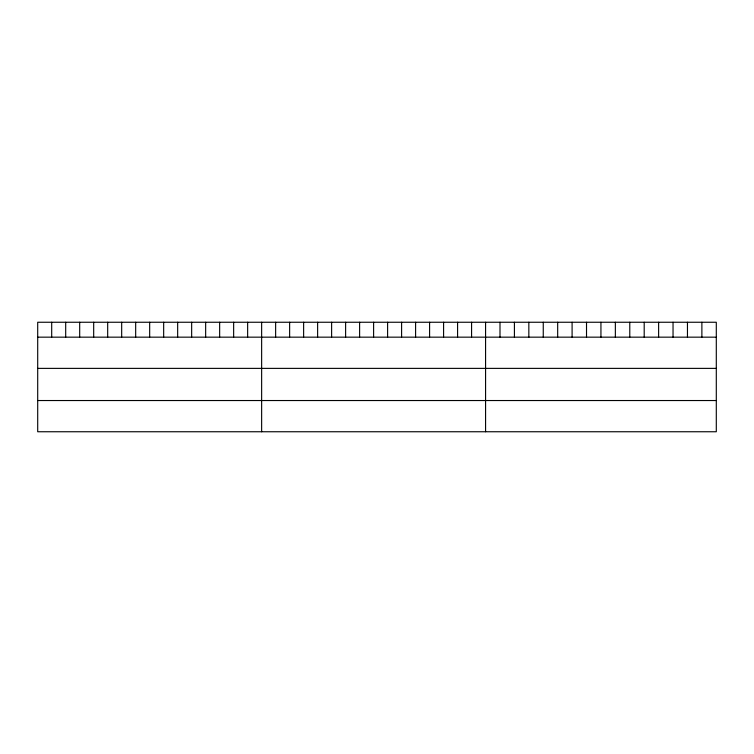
<?xml version="1.0" encoding="UTF-8"?>
<svg xmlns="http://www.w3.org/2000/svg" width="754" height="754" viewBox="0 0 754 754"><rect width="100%" height="100%" fill="white"/><g stroke="black" fill="none" stroke-linecap="round" stroke-linejoin="round"><path stroke-width="1.13" d="M716.3 337.161L716.3 431.75L37.7 431.75L37.7 322.25L716.3 322.25L716.3 337.161L37.7 337.161M37.7 368.376L716.3 368.376M37.7 400.534L716.3 400.534M701.88 322.25L701.88 337.161M687.459 322.25L687.459 337.161M673.039 322.25L673.039 337.161M658.619 322.25L658.619 337.161M644.199 322.25L644.199 337.161M629.779 322.25L629.779 337.161M615.358 322.25L615.358 337.161M600.938 322.25L600.938 337.161M586.518 322.25L586.518 337.161M572.097 322.25L572.097 337.161M557.677 322.25L557.677 337.161M543.257 322.25L543.257 337.161M528.837 322.25L528.837 337.161M514.416 322.25L514.416 337.161M499.996 322.25L499.996 337.161M485.576 322.25L485.576 431.75M471.58 322.25L471.58 337.161M457.584 322.25L457.584 337.161M443.588 322.25L443.588 337.161M429.591 322.25L429.591 337.161M415.595 322.25L415.595 337.161M401.599 322.25L401.599 337.161M387.603 322.25L387.603 337.161M373.607 322.25L373.607 337.161M359.611 322.25L359.611 337.161M345.615 322.25L345.615 337.161M331.619 322.25L331.619 337.161M317.623 322.25L317.623 337.161M303.626 322.25L303.626 337.161M289.63 322.25L289.63 337.161M275.634 322.25L275.634 337.161M261.638 322.25L261.638 431.75M247.642 322.25L247.642 337.161M233.646 322.25L233.646 337.161M219.65 322.25L219.65 337.161M205.653 322.25L205.653 337.161M191.657 322.25L191.657 337.161M177.661 322.25L177.661 337.161M163.665 322.25L163.665 337.161M149.669 322.25L149.669 337.161M135.673 322.25L135.673 337.161M121.677 322.25L121.677 337.161M107.681 322.25L107.681 337.161M93.684 322.25L93.684 337.161M79.688 322.25L79.688 337.161M65.692 322.25L65.692 337.161M51.696 322.25L51.696 337.161"/></g></svg>
